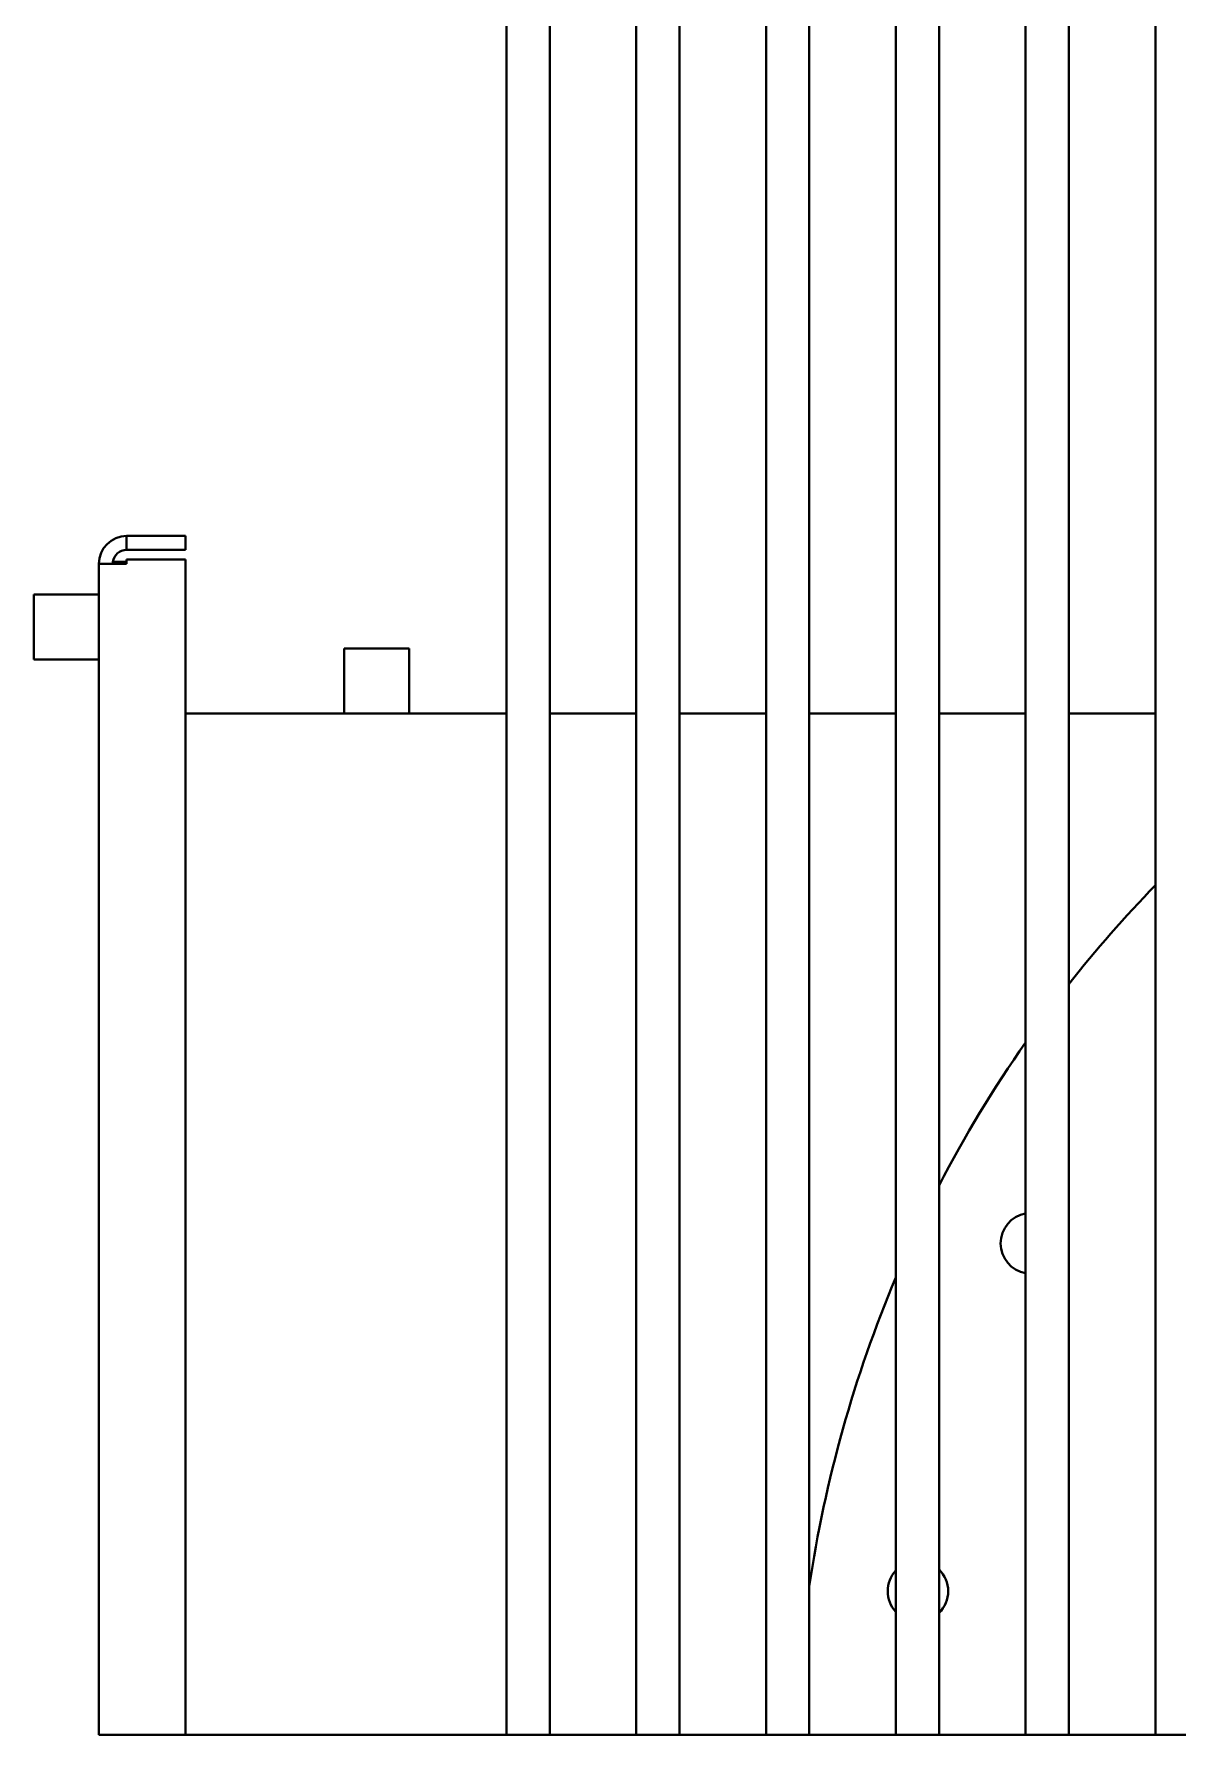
# Model space of a CAD drawing. Header units: millimetres. Extents: x 0 to 5945, y 0 to 4205.
# Drawn here: x 3926.4 to 4190.6, y 2599.4 to 2992.3 of the extents above; entities that cross this region are included whole.
import ezdxf

# ---------------------------------------------------------------- set-up
doc = ezdxf.new("R2010")
doc.units = ezdxf.units.MM
doc.header["$LTSCALE"] = 5
doc.layers.add('가시적인 것(ISO)', color=3, linetype='Continuous', lineweight=40)

msp = doc.modelspace()

# ---------------------------------------------------------------- linework, layer by layer
at = {"layer": '가시적인 것(ISO)'}
for p, q in [((4035.5856, 2599.3928), (4035.5856, 3133.6873)), ((4045.5856, 3133.6873), (4045.5856, 2599.3928)), ((4065.5856, 2599.3928), (4065.5856, 3133.6873)), ((4075.5856, 3133.6873), (4075.5856, 2599.3928)), ((4095.5856, 2599.3928), (4095.5856, 3133.6873)), ((4105.5856, 3133.6873), (4105.5856, 2599.3928)), ((4125.5856, 2599.3928), (4125.5856, 3133.6873)), ((4135.5856, 3133.6873), (4135.5856, 2599.3928)), ((4155.5856, 2599.3928), (4155.5856, 3133.6873)), ((4165.5856, 3133.6873), (4165.5856, 2599.3928)), ((4185.5856, 2599.3928), (4185.5856, 3133.6873)), ((3961.3856, 2876.3703), (3947.7856, 2876.3703)), ((3947.7856, 2873.1703), (3947.7856, 2876.3703)), ((3961.3856, 2873.1703), (3961.3856, 2876.3703)), ((3947.7856, 2873.1703), (3961.3856, 2873.1703)), ((3947.7856, 2869.9703), (3941.3856, 2869.9703)), ((3941.3856, 2599.3928), (3941.3856, 2869.9703)), ((3947.5856, 2870.3703), (3944.5856, 2870.3703)), ((3944.5856, 2870.3703), (3944.5856, 2869.9703)), ((3947.5856, 2869.9703), (3947.5856, 2870.3703)), ((3947.7856, 2870.9075), (3961.3856, 2870.9075)), ((3947.7856, 2869.9703), (3947.7856, 2870.9075)), ((3961.3856, 2870.9075), (3961.3856, 2599.3928)), ((3926.3856, 2862.8703), (3926.3856, 2847.8703)), ((3941.3856, 2862.8703), (3926.3856, 2862.8703)), ((4013.0856, 2850.3703), (3998.0856, 2850.3703)), ((3998.0856, 2835.3703), (3998.0856, 2850.3703)), ((4013.0856, 2835.3703), (4013.0856, 2850.3703)), ((3941.3856, 2847.8703), (3926.3856, 2847.8703)), ((3961.3856, 2835.3703), (4035.5856, 2835.3703)), ((4045.5856, 2835.3703), (4065.5856, 2835.3703)), ((4075.5856, 2835.3703), (4095.5856, 2835.3703)), ((4105.5856, 2835.3703), (4125.5856, 2835.3703)), ((4135.5856, 2835.3703), (4155.5856, 2835.3703)), ((4165.5856, 2835.3703), (4185.5856, 2835.3703)), ((3941.3856, 2599.3928), (3947.7856, 2599.3928)), ((3961.3856, 2599.3928), (3947.7856, 2599.3928)), ((4035.5856, 2599.3928), (3961.3856, 2599.3928)), ((4045.5856, 2599.3928), (4035.5856, 2599.3928)), ((4065.5856, 2599.3928), (4045.5856, 2599.3928)), ((4075.5856, 2599.3928), (4065.5856, 2599.3928)), ((4095.5856, 2599.3928), (4075.5856, 2599.3928)), ((4105.5856, 2599.3928), (4095.5856, 2599.3928)), ((4125.5856, 2599.3928), (4105.5856, 2599.3928)), ((4135.5856, 2599.3928), (4125.5856, 2599.3928)), ((4155.5856, 2599.3928), (4135.5856, 2599.3928)), ((4165.5856, 2599.3928), (4155.5856, 2599.3928)), ((4185.5856, 2599.3928), (4165.5856, 2599.3928)), ((4195.5856, 2599.3928), (4185.5856, 2599.3928))]:
    msp.add_line(p, q, dxfattribs=at)
for centre, radius, start, end in [((3947.7856, 2869.9703), 6.4, 90, 180), ((3947.7856, 2869.9703), 3.2, 90, 172.819244), ((4397.3856, 2590.3703), 295, 135.886812, 141.791275), ((4397.3856, 2590.3703), 295, 145.050875, 152.555492), ((4156.8139, 2712.9477), 7, 100.105582, 259.894418), ((4397.3856, 2590.3703), 295, 157.125122, 171.553146), ((4130.7098, 2632.6076), 7, 137.056103, 222.943897), ((4130.7098, 2632.6076), 7, 314.150884, 45.849116)]:
    msp.add_arc(centre, radius, start, end, dxfattribs=at)

doc.saveas('drawing.dxf')
